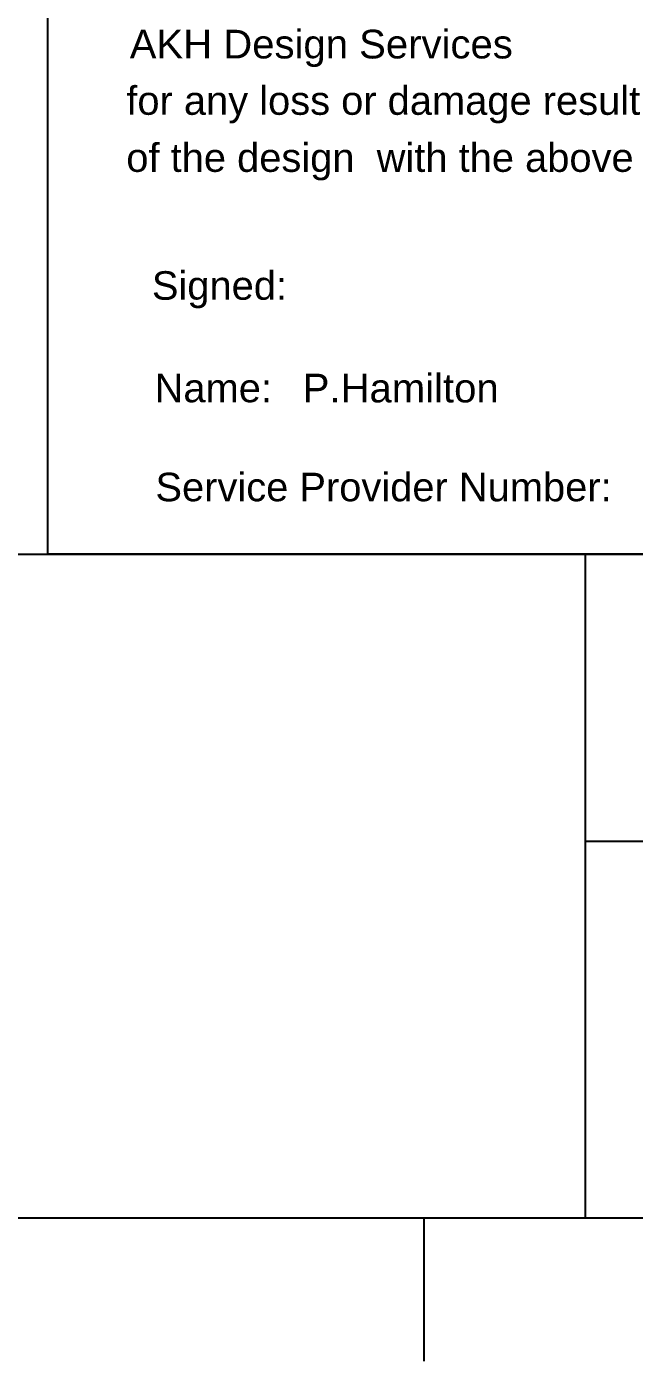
# Paper-space layout 'Retic4' of a CAD drawing. Header units: metres, sheet in millimetres. Extents: x -9 to 825, y -5 to 581.
# Drawn here: x 710.6 to 748.7, y -5.3 to 78.4 of the extents above; entities that cross this region are included whole.
import ezdxf
from ezdxf.enums import TextEntityAlignment as Align

# ---------------------------------------------------------------- set-up
doc = ezdxf.new("R2010")
doc.units = ezdxf.units.M
doc.layers.get('0').update_dxf_attribs({"color": 6})
doc.layers.add('Notes', color=7, linetype='Continuous')
doc.layers.add('SupportsUG_SP_EXT', color=7, linetype='Continuous')
doc.styles.add('iecISOCP', font='isocp.shx')
doc.styles.get("Standard").update_dxf_attribs({"font": 'arial.ttf'})

# ---------------------------------------------------------------- blocks, each defined once
blk = doc.blocks.new('A1_FRAME_TITLE')
at = {"layer": 'Notes', "color": 3}
for p, q in [((754.367, 5.973), (754.367, 47.618)), ((754.367, 29.618), (824.367, 29.618))]:
    blk.add_line(p, q, dxfattribs=at)
at = {"layer": 'Notes', "linetype": 'Continuous'}
blk.add_line((744.228, 5.973), (744.228, -3.027), dxfattribs=at)
at = {"layer": 'Notes', "color": 3, "linetype": 'Continuous', "flags": 128}
for points in [[(123.797, 47.618), (824.367, 47.618)], [(123.798, 5.973), (824.367, 5.973)]]:
    blk.add_lwpolyline(points, dxfattribs=at)
at = {"layer": 'Notes', "color": 7, "style": 'iecISOCP'}
for tag, p in [('CAP_NO', (513.188, 43.457)), ('IE_NUM', (513.05, 37.81)), ('REF_No_1', (335.241, 32.31)), ('REF_1', (362.523, 32.31)), ('HV_SWITCH', (513.463, 32.163)), ('GEN_WO', (441.708, 31.763)), ('REF_No_2', (335.241, 26.31)), ('REF_2', (362.523, 26.31)), ('OH_WO', (441.708, 25.812)), ('UBD_REF', (513.05, 25.828)), ('REF_No_3', (335.241, 20.31)), ('REF_3', (362.523, 20.31)), ('UG_WO', (441.708, 20.052)), ('GIS_MAP_No', (513.05, 20.043)), ('REF_No_4', (335.241, 14.31)), ('REF_4', (362.523, 14.31)), ('SUB_WO', (441.708, 13.812)), ('HV_OP_DIAG', (513.326, 14.199)), ('LGA', (512.945, 7.777))]:
    blk.add_attdef(tag, p, '', height=2.5, dxfattribs=at)
at = {"layer": 'Notes', "style": 'iecISOCP'}
for tag, p in [('T1', (684.374, 39.465)), ('T2', (684.374, 34.346)), ('T3', (684.374, 28.92)), ('T4', (684.374, 23.657)), ('T5', (684.374, 18.231)), ('T6', (684.374, 12.969))]:
    blk.add_attdef(tag, text='', height=3.5, dxfattribs=at).set_placement(p, align=Align.CENTER)
at = {"layer": 'Notes', "color": 7, "style": 'iecISOCP'}
for tag, p in [('scale', (567.756, 33.269)), ('DRAWN', (567.756, 24.931)), ('DATE', (567.756, 16.88)), ('DESIGN', (605.617, 9.155)), ('CHD', (567.756, 8.372))]:
    blk.add_attdef(tag, text='', height=2.5, dxfattribs=at).set_placement(p, align=Align.CENTER)
at = {"layer": 'Notes', "color": 4, "style": 'iecISOCP'}
blk.add_attdef('NUM', text='', height=7, dxfattribs=at).set_placement((792.367, 20.118), align=Align.MIDDLE_CENTER)
at = {"layer": 'Notes', "color": 1, "style": 'iecISOCP'}
blk.add_attdef('REV', text='', height=5, dxfattribs=at).set_placement((820.054, 17.095), align=Align.CENTER)
at = {"layer": 'Notes', "color": 7, "style": 'iecISOCP'}
for tag, p in [('NS', (790.712, 8.119)), ('SHTS', (805.412, 8.119))]:
    blk.add_attdef(tag, text='', height=2.5, dxfattribs=at).set_placement(p, align=Align.MIDDLE)
at = {"layer": 'Notes', "style": 'iecISOCP'}
blk.add_attdef('ExportID', (9.082, 2.39), '', height=2.5, dxfattribs=at)
at = {"layer": 'Notes', "style": 'iecISOCP', "flags": 1}
for tag, p in [('ProjectType', (14.175, -26.797)), ('ProjectNumber', (23.56, -26.818)), ('DrawingNumber', (35.514, -26.803)), ('ProjectDescription', (47.564, -26.825)), ('ExportDate', (60.284, -26.789)), ('ExportUserName', (69.155, -26.8)), ('DesignerCompanyName', (81.484, -26.793)), ('ExportAreaOfInterest', (97.1, -26.813)), ('GIS_SUCCESS', (111.997, -26.78)), ('CAD_SUCCESS', (121.789, -26.783)), ('DEPOTCODE', (132.106, -26.877)), ('ExportCategories', (140.083, -26.797)), ('Comments', (154.385, -26.883))]:
    blk.add_attdef(tag, p, '', height=1, dxfattribs=at)
blk = doc.blocks.new('NOTE_DESIGN-COMPLIANCE')
blk.add_lwpolyline([(0, 113.304), (103.738, 113.304), (103.738, 0), (0, 0)], close=True)
at = {"color": 7, "lineweight": -3}
for s, p in [('Signed:', (6.537, 17.751)), ('Name:', (6.707, 11.319)), ('Service Provider Number:', (6.76, 5.107))]:
    blk.add_text(s, height=1.79, dxfattribs=at).set_placement(p, align=Align.TOP_LEFT)
at = {"color": 7, "lineweight": -3, "insert": (4.932, 32.936), "char_height": 1.79, "attachment_point": 1, "line_spacing_factor": 1.2}
blk.add_mtext('                                                         indemnifies Endeavour Energy \\Pfor any loss or damage resulting from non-compliance \\Pof the design  with the above standards.', dxfattribs=at)
at = {"ltscale": 0.5}
for tag, p in [('COMPANYNAME', (5.147, 31.102)), ('NAME', (15.999, 9.52)), ('SPN', (37.539, 3.383)), ('DATE', (68.732, 3.592))]:
    blk.add_attdef(tag, p, '', height=1.8, dxfattribs=at)
blk = doc.blocks.new('NOTE_WORKS-COMPLETED')
at = {"lineweight": -3}
blk.add_lwpolyline([(0, 0), (94.105, 0), (94.105, 113.95), (0, 113.95)], close=True, dxfattribs=at)
at = {"color": 7, "lineweight": -3}
for tag, p in [('CONSTRUCTEDBY', (32.915, 99.87)), ('WORKSCOMPLETED', (32.934, 91.439)), ('DATE', (77.314, 82.215)), ('SIGNATURE', (23.863, 81.865)), ('INSPECTEDBY', (25.685, 72.381)), ('SIGNATURE', (24.589, 62.28)), ('DATE', (77.747, 62.63)), ('ASSETRECORD', (28.766, 44.529)), ('ASSETRECORDOF', (28.5, 37.328)), ('CONTACTNO', (28.5, 30.153)), ('SIGNATURE', (31.792, 12.95)), ('DATE', (32, 5.018))]:
    blk.add_attdef(tag, p, '', height=1.79, dxfattribs=at)

psp = doc.layouts.new('Retic4')

# ---------------------------------------------------------------- block references
at = {"layer": 'Notes'}
psp.add_blockref('NOTE_WORKS-COMPLETED', (617.78, 45.302), dxfattribs=at)
at = {"layer": 'Notes', "color": 0, "lineweight": -3}
ref = psp.add_blockref('NOTE_DESIGN-COMPLIANCE', (711.885, 45.302), dxfattribs=at)
ref.add_attrib('NAME', 'P.Hamilton', (727.884, 54.822), dxfattribs={"layer": '0', "ltscale": 0.5, "height": 1.8})
ref.add_attrib('COMPANYNAME', 'AKH Design Services', (717.032, 76.404), dxfattribs={"layer": '0', "ltscale": 0.5, "height": 1.8})
at = {"layer": 'SupportsUG_SP_EXT'}
psp.add_blockref('A1_FRAME_TITLE', (-8.744, -2.316), dxfattribs=at)

doc.saveas('drawing.dxf')
